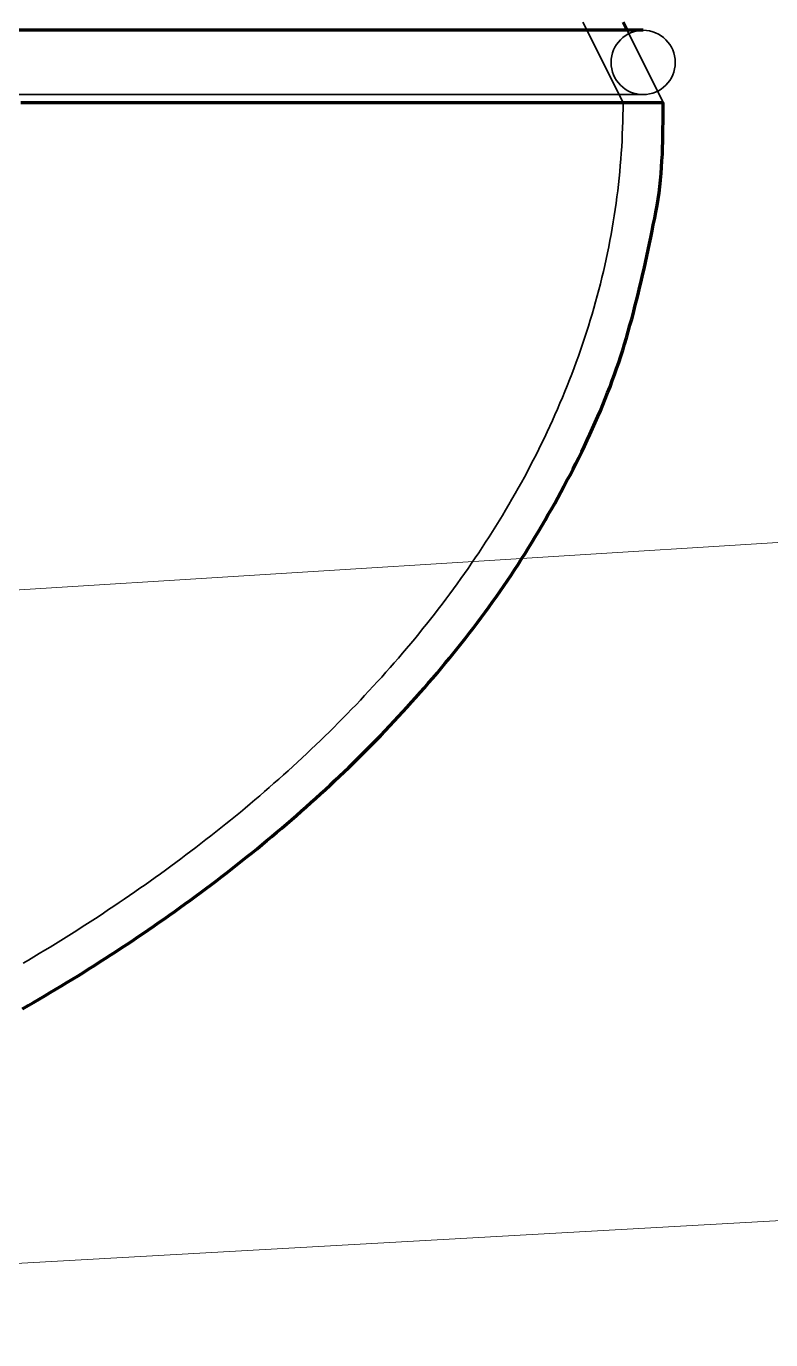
# Model space of a CAD drawing. Header units: millimetres. Extents: x 0 to 2382, y 0 to 420.
# Drawn here: x 172.71 to 178.65, y 215.21 to 225.68 of the extents above; entities that cross this region are included whole.
import ezdxf

# ---------------------------------------------------------------- set-up
doc = ezdxf.new("R2010")
doc.units = ezdxf.units.MM
doc.linetypes.add('IRAM-E-TRAZOS', pattern=[5, 4, -1])
for name, color, linetype, lineweight in [('01-VISIBLE', 7, 'CONTINUOUS', 70), ('02-OCULTA', 4, 'IRAM-E-TRAZOS', 35), ('08-FINA', 5, 'CONTINUOUS', 18)]:
    doc.layers.add(name, color=color, linetype=linetype, lineweight=lineweight)

msp = doc.modelspace()

# ---------------------------------------------------------------- linework, layer by layer
at = {"layer": '01-VISIBLE'}
msp.add_line((177.503, 225.645), (177.471, 225.709), dxfattribs=at)
for points in [[(177.631, 225.645), (177.552, 225.645), (177.472, 225.645), (177.393, 225.645), (177.314, 225.645), (177.235, 225.645), (177.156, 225.645), (177.077, 225.645), (176.997, 225.645), (176.918, 225.645), (176.839, 225.645), (176.76, 225.645), (176.681, 225.645), (176.601, 225.645), (176.522, 225.645), (176.443, 225.645), (176.364, 225.645), (176.284, 225.645), (176.205, 225.645), (176.126, 225.645), (176.047, 225.645), (175.968, 225.645), (175.888, 225.645), (175.809, 225.645), (175.73, 225.645), (175.651, 225.645), (175.572, 225.645), (175.492, 225.645), (175.413, 225.645), (175.334, 225.645), (175.255, 225.645), (175.176, 225.645), (175.096, 225.645), (175.017, 225.645), (174.938, 225.645), (174.859, 225.645), (174.78, 225.645), (174.7, 225.645), (174.621, 225.645), (174.542, 225.645), (174.463, 225.645), (174.384, 225.645), (174.304, 225.645), (174.225, 225.645), (174.146, 225.645), (174.067, 225.645), (173.988, 225.645), (173.908, 225.645), (173.829, 225.645), (173.75, 225.645), (173.671, 225.645), (173.592, 225.645), (173.512, 225.645), (173.433, 225.645), (173.354, 225.645), (173.275, 225.645), (173.196, 225.645), (173.116, 225.645), (173.037, 225.645), (172.958, 225.645), (172.879, 225.645), (172.8, 225.645), (172.72, 225.645), (172.641, 225.645)], [(177.631, 225.645), (177.61, 225.645), (177.588, 225.645), (177.567, 225.645), (177.546, 225.645), (177.524, 225.645), (177.503, 225.645)], [(172.671, 225.069), (172.751, 225.069), (172.831, 225.069), (172.911, 225.069), (172.991, 225.069), (173.071, 225.069), (173.151, 225.069), (173.231, 225.069), (173.311, 225.069), (173.391, 225.069), (173.471, 225.069), (173.551, 225.069), (173.631, 225.069), (173.711, 225.069), (173.791, 225.069), (173.871, 225.069), (173.951, 225.069), (174.031, 225.069), (174.111, 225.069), (174.191, 225.069), (174.271, 225.069), (174.351, 225.069), (174.431, 225.069), (174.511, 225.069), (174.591, 225.069), (174.671, 225.069), (174.751, 225.069), (174.831, 225.069), (174.911, 225.069), (174.991, 225.069), (175.071, 225.069), (175.151, 225.069), (175.231, 225.069), (175.311, 225.069), (175.391, 225.069), (175.471, 225.069), (175.551, 225.069), (175.631, 225.069), (175.711, 225.069), (175.791, 225.069), (175.871, 225.069), (175.951, 225.069), (176.031, 225.069), (176.111, 225.069), (176.191, 225.069), (176.271, 225.069), (176.351, 225.069), (176.431, 225.069), (176.511, 225.069), (176.591, 225.069), (176.671, 225.069), (176.751, 225.069), (176.831, 225.069), (176.911, 225.069), (176.991, 225.069), (177.071, 225.069), (177.151, 225.069), (177.231, 225.069), (177.311, 225.069), (177.391, 225.069), (177.471, 225.069), (177.551, 225.069), (177.631, 225.069), (177.711, 225.069), (177.791, 225.069)], [(172.683, 217.847), (172.728, 217.873), (172.772, 217.898), (172.817, 217.924), (172.861, 217.95), (172.905, 217.977), (172.95, 218.003), (172.994, 218.03), (173.038, 218.056), (173.082, 218.083), (173.126, 218.11), (173.169, 218.137), (173.213, 218.165), (173.257, 218.192), (173.3, 218.22), (173.343, 218.248), (173.387, 218.276), (173.43, 218.304), (173.473, 218.332), (173.516, 218.36), (173.559, 218.389), (173.601, 218.418), (173.644, 218.446), (173.687, 218.475), (173.729, 218.505), (173.771, 218.534), (173.814, 218.563), (173.856, 218.593), (173.898, 218.623), (173.939, 218.653), (173.981, 218.683), (174.023, 218.713), (174.064, 218.744), (174.106, 218.774), (174.147, 218.805), (174.188, 218.836), (174.229, 218.867), (174.27, 218.899), (174.311, 218.93), (174.352, 218.962), (174.392, 218.993), (174.432, 219.025), (174.473, 219.058), (174.513, 219.09), (174.553, 219.122), (174.593, 219.155), (174.632, 219.188), (174.672, 219.221), (174.711, 219.254), (174.751, 219.287), (174.79, 219.32), (174.829, 219.354), (174.868, 219.388), (174.906, 219.422), (174.945, 219.456), (174.983, 219.49), (175.022, 219.525), (175.06, 219.56), (175.098, 219.594), (175.135, 219.629), (175.173, 219.665), (175.21, 219.7), (175.248, 219.736), (175.285, 219.771), (175.322, 219.807), (175.358, 219.843), (175.395, 219.879), (175.431, 219.916), (175.468, 219.953), (175.504, 219.989), (175.539, 220.026), (175.575, 220.063), (175.611, 220.101), (175.646, 220.138), (175.681, 220.176), (175.716, 220.214), (175.751, 220.252), (175.785, 220.29), (175.82, 220.328), (175.854, 220.367), (175.888, 220.405), (175.921, 220.444), (175.955, 220.483), (175.988, 220.523), (176.021, 220.562), (176.054, 220.602), (176.087, 220.642), (176.12, 220.681), (176.152, 220.722), (176.184, 220.762), (176.216, 220.802), (176.247, 220.843), (176.278, 220.884), (176.31, 220.925), (176.34, 220.966), (176.371, 221.008), (176.401, 221.049), (176.431, 221.091), (176.461, 221.133), (176.491, 221.175), (176.52, 221.218), (176.549, 221.26), (176.578, 221.303), (176.606, 221.346), (176.634, 221.389), (176.662, 221.432), (176.69, 221.476), (176.717, 221.52), (176.744, 221.563), (176.771, 221.607), (176.798, 221.651), (176.824, 221.696), (176.85, 221.74), (176.875, 221.785), (176.901, 221.83), (176.926, 221.874), (176.951, 221.92), (176.976, 221.965), (177, 222.01), (177.024, 222.056), (177.048, 222.101), (177.072, 222.147), (177.095, 222.193), (177.118, 222.239), (177.141, 222.285), (177.163, 222.332), (177.185, 222.378), (177.207, 222.425), (177.228, 222.472), (177.249, 222.519), (177.27, 222.566), (177.29, 222.613), (177.31, 222.661), (177.329, 222.709), (177.348, 222.756), (177.367, 222.804), (177.385, 222.853), (177.402, 222.901), (177.419, 222.95), (177.436, 222.998), (177.452, 223.047), (177.468, 223.096), (177.483, 223.145), (177.498, 223.195), (177.512, 223.244), (177.526, 223.294), (177.54, 223.343), (177.553, 223.393), (177.566, 223.443), (177.579, 223.493), (177.591, 223.543), (177.603, 223.593), (177.615, 223.643), (177.627, 223.693), (177.638, 223.744), (177.649, 223.794), (177.66, 223.844), (177.671, 223.895), (177.681, 223.945), (177.692, 223.995), (177.702, 224.046), (177.712, 224.096), (177.723, 224.147), (177.732, 224.197), (177.742, 224.248), (177.75, 224.299), (177.758, 224.35), (177.764, 224.401), (177.77, 224.452), (177.774, 224.503), (177.778, 224.555), (177.781, 224.606), (177.784, 224.657), (177.786, 224.709), (177.787, 224.76), (177.789, 224.812), (177.789, 224.863), (177.79, 224.915), (177.791, 224.966), (177.791, 225.018), (177.791, 225.069)]]:
    msp.add_lwpolyline(points, dxfattribs=at)
at = {"layer": '02-OCULTA'}
for p, q in [((177.151, 225.709), (177.471, 225.069)), ((177.791, 225.069), (177.503, 225.645))]:
    msp.add_line(p, q, dxfattribs=at)
for points in [[(177.503, 225.645), (177.424, 225.645), (177.346, 225.645), (177.267, 225.645), (177.189, 225.645), (177.11, 225.645), (177.031, 225.645), (176.953, 225.645), (176.874, 225.645), (176.796, 225.645), (176.717, 225.645), (176.639, 225.645), (176.56, 225.645), (176.482, 225.645), (176.403, 225.645), (176.324, 225.645), (176.246, 225.645), (176.167, 225.645), (176.089, 225.645), (176.01, 225.645), (175.932, 225.645), (175.853, 225.645), (175.775, 225.645), (175.696, 225.645), (175.617, 225.645), (175.539, 225.645), (175.46, 225.645), (175.382, 225.645), (175.303, 225.645), (175.225, 225.645), (175.146, 225.645), (175.067, 225.645), (174.989, 225.645), (174.91, 225.645), (174.832, 225.645), (174.753, 225.645), (174.675, 225.645), (174.596, 225.645), (174.518, 225.645), (174.439, 225.645), (174.36, 225.645), (174.282, 225.645), (174.203, 225.645), (174.125, 225.645), (174.046, 225.645), (173.968, 225.645), (173.889, 225.645), (173.811, 225.645), (173.732, 225.645), (173.653, 225.645), (173.575, 225.645), (173.496, 225.645), (173.418, 225.645), (173.339, 225.645), (173.261, 225.645), (173.182, 225.645), (173.103, 225.645), (173.025, 225.645), (172.946, 225.645), (172.868, 225.645), (172.789, 225.645), (172.711, 225.645)], [(172.641, 225.133), (172.72, 225.133), (172.8, 225.133), (172.879, 225.133), (172.958, 225.133), (173.037, 225.133), (173.116, 225.133), (173.196, 225.133), (173.275, 225.133), (173.354, 225.133), (173.433, 225.133), (173.512, 225.133), (173.592, 225.133), (173.671, 225.133), (173.75, 225.133), (173.829, 225.133), (173.908, 225.133), (173.988, 225.133), (174.067, 225.133), (174.146, 225.133), (174.225, 225.133), (174.304, 225.133), (174.384, 225.133), (174.463, 225.133), (174.542, 225.133), (174.621, 225.133), (174.7, 225.133), (174.78, 225.133), (174.859, 225.133), (174.938, 225.133), (175.017, 225.133), (175.096, 225.133), (175.176, 225.133), (175.255, 225.133), (175.334, 225.133), (175.413, 225.133), (175.492, 225.133), (175.572, 225.133), (175.651, 225.133), (175.73, 225.133), (175.809, 225.133), (175.888, 225.133), (175.968, 225.133), (176.047, 225.133), (176.126, 225.133), (176.205, 225.133), (176.284, 225.133), (176.364, 225.133), (176.443, 225.133), (176.522, 225.133), (176.601, 225.133), (176.68, 225.133), (176.76, 225.133), (176.839, 225.133), (176.918, 225.133), (176.997, 225.133), (177.076, 225.133), (177.156, 225.133), (177.235, 225.133), (177.314, 225.133), (177.393, 225.133), (177.472, 225.133), (177.552, 225.133), (177.631, 225.133)], [(172.641, 225.133), (172.72, 225.133), (172.8, 225.133), (172.879, 225.133), (172.958, 225.133), (173.037, 225.133), (173.116, 225.133), (173.196, 225.133), (173.275, 225.133), (173.354, 225.133), (173.433, 225.133), (173.512, 225.133), (173.592, 225.133), (173.671, 225.133), (173.75, 225.133), (173.829, 225.133), (173.908, 225.133), (173.988, 225.133), (174.067, 225.133), (174.146, 225.133), (174.225, 225.133), (174.304, 225.133), (174.384, 225.133), (174.463, 225.133), (174.542, 225.133), (174.621, 225.133), (174.7, 225.133), (174.78, 225.133), (174.859, 225.133), (174.938, 225.133), (175.017, 225.133), (175.096, 225.133), (175.176, 225.133), (175.255, 225.133), (175.334, 225.133), (175.413, 225.133), (175.492, 225.133), (175.572, 225.133), (175.651, 225.133), (175.73, 225.133), (175.809, 225.133), (175.888, 225.133), (175.968, 225.133), (176.047, 225.133), (176.126, 225.133), (176.205, 225.133), (176.284, 225.133), (176.364, 225.133), (176.443, 225.133), (176.522, 225.133), (176.601, 225.133), (176.68, 225.133), (176.76, 225.133), (176.839, 225.133), (176.918, 225.133), (176.997, 225.133), (177.076, 225.133), (177.156, 225.133), (177.235, 225.133), (177.314, 225.133), (177.393, 225.133), (177.472, 225.133), (177.552, 225.133), (177.631, 225.133)], [(177.791, 225.069), (177.711, 225.069), (177.631, 225.069), (177.551, 225.069), (177.471, 225.069), (177.391, 225.069), (177.311, 225.069), (177.231, 225.069), (177.151, 225.069), (177.071, 225.069), (176.991, 225.069), (176.911, 225.069), (176.831, 225.069), (176.751, 225.069), (176.671, 225.069), (176.591, 225.069), (176.511, 225.069), (176.431, 225.069), (176.351, 225.069), (176.271, 225.069), (176.191, 225.069), (176.111, 225.069), (176.031, 225.069), (175.951, 225.069), (175.871, 225.069), (175.791, 225.069), (175.711, 225.069), (175.631, 225.069), (175.551, 225.069), (175.471, 225.069), (175.391, 225.069), (175.311, 225.069), (175.231, 225.069), (175.151, 225.069), (175.071, 225.069), (174.991, 225.069), (174.911, 225.069), (174.831, 225.069), (174.751, 225.069), (174.671, 225.069), (174.591, 225.069), (174.511, 225.069), (174.431, 225.069), (174.351, 225.069), (174.271, 225.069), (174.191, 225.069), (174.111, 225.069), (174.031, 225.069), (173.951, 225.069), (173.871, 225.069), (173.791, 225.069), (173.711, 225.069), (173.631, 225.069), (173.551, 225.069), (173.471, 225.069), (173.391, 225.069), (173.311, 225.069), (173.231, 225.069), (173.151, 225.069), (173.071, 225.069), (172.991, 225.069), (172.911, 225.069), (172.831, 225.069), (172.751, 225.069), (172.671, 225.069)], [(177.471, 225.069), (177.392, 225.069), (177.314, 225.069), (177.236, 225.069), (177.157, 225.069), (177.079, 225.069), (177, 225.069), (176.922, 225.069), (176.844, 225.069), (176.765, 225.069), (176.687, 225.069), (176.608, 225.069), (176.53, 225.069), (176.452, 225.069), (176.373, 225.069), (176.295, 225.069), (176.216, 225.069), (176.138, 225.069), (176.06, 225.069), (175.981, 225.069), (175.903, 225.069), (175.824, 225.069), (175.746, 225.069), (175.668, 225.069), (175.589, 225.069), (175.511, 225.069), (175.432, 225.069), (175.354, 225.069), (175.276, 225.069), (175.197, 225.069), (175.119, 225.069), (175.04, 225.069), (174.962, 225.069), (174.884, 225.069), (174.805, 225.069), (174.727, 225.069), (174.648, 225.069), (174.57, 225.069), (174.492, 225.069), (174.413, 225.069), (174.335, 225.069), (174.256, 225.069), (174.178, 225.069), (174.1, 225.069), (174.021, 225.069), (173.943, 225.069), (173.864, 225.069), (173.786, 225.069), (173.708, 225.069), (173.629, 225.069), (173.551, 225.069), (173.472, 225.069), (173.394, 225.069), (173.316, 225.069), (173.237, 225.069), (173.159, 225.069), (173.08, 225.069), (173.002, 225.069), (172.924, 225.069), (172.845, 225.069), (172.767, 225.069), (172.688, 225.069)], [(172.688, 225.069), (172.767, 225.069), (172.845, 225.069), (172.924, 225.069), (173.002, 225.069), (173.08, 225.069), (173.159, 225.069), (173.237, 225.069), (173.316, 225.069), (173.394, 225.069), (173.472, 225.069), (173.551, 225.069), (173.629, 225.069), (173.708, 225.069), (173.786, 225.069), (173.864, 225.069), (173.943, 225.069), (174.021, 225.069), (174.1, 225.069), (174.178, 225.069), (174.256, 225.069), (174.335, 225.069), (174.413, 225.069), (174.492, 225.069), (174.57, 225.069), (174.648, 225.069), (174.727, 225.069), (174.805, 225.069), (174.884, 225.069), (174.962, 225.069), (175.04, 225.069), (175.119, 225.069), (175.197, 225.069), (175.276, 225.069), (175.354, 225.069), (175.432, 225.069), (175.511, 225.069), (175.589, 225.069), (175.668, 225.069), (175.746, 225.069), (175.824, 225.069), (175.903, 225.069), (175.981, 225.069), (176.06, 225.069), (176.138, 225.069), (176.216, 225.069), (176.295, 225.069), (176.373, 225.069), (176.452, 225.069), (176.53, 225.069), (176.608, 225.069), (176.687, 225.069), (176.765, 225.069), (176.844, 225.069), (176.922, 225.069), (177, 225.069), (177.079, 225.069), (177.157, 225.069), (177.236, 225.069), (177.314, 225.069), (177.392, 225.069), (177.471, 225.069)], [(177.471, 225.069), (177.471, 225.019), (177.47, 224.969), (177.469, 224.918), (177.467, 224.868), (177.465, 224.818), (177.463, 224.768), (177.46, 224.717), (177.457, 224.667), (177.453, 224.617), (177.449, 224.567), (177.445, 224.517), (177.44, 224.467), (177.434, 224.417), (177.428, 224.367), (177.422, 224.317), (177.415, 224.267), (177.408, 224.217), (177.401, 224.167), (177.393, 224.118), (177.384, 224.068), (177.375, 224.019), (177.366, 223.969), (177.357, 223.92), (177.346, 223.871), (177.336, 223.821), (177.325, 223.772), (177.314, 223.723), (177.302, 223.674), (177.29, 223.625), (177.278, 223.577), (177.265, 223.528), (177.251, 223.48), (177.238, 223.431), (177.224, 223.383), (177.209, 223.335), (177.195, 223.287), (177.179, 223.239), (177.164, 223.191), (177.148, 223.143), (177.132, 223.095), (177.115, 223.048), (177.098, 223.001), (177.08, 222.954), (177.063, 222.906), (177.044, 222.86), (177.026, 222.813), (177.007, 222.766), (176.988, 222.72), (176.968, 222.673), (176.948, 222.627), (176.928, 222.581), (176.908, 222.535), (176.887, 222.489), (176.865, 222.444), (176.844, 222.398), (176.822, 222.353), (176.8, 222.308), (176.777, 222.263), (176.754, 222.218), (176.731, 222.174), (176.708, 222.129), (176.684, 222.085), (176.66, 222.041), (176.635, 221.997), (176.61, 221.953), (176.585, 221.909), (176.56, 221.866), (176.535, 221.822), (176.509, 221.779), (176.483, 221.736), (176.456, 221.693), (176.429, 221.651), (176.403, 221.608), (176.375, 221.566), (176.348, 221.524), (176.32, 221.482), (176.292, 221.44), (176.264, 221.399), (176.235, 221.357), (176.206, 221.316), (176.177, 221.275), (176.148, 221.234), (176.118, 221.193), (176.089, 221.153), (176.058, 221.112), (176.028, 221.072), (175.998, 221.032), (175.967, 220.992), (175.936, 220.953), (175.905, 220.913), (175.873, 220.874), (175.842, 220.835), (175.81, 220.796), (175.778, 220.757), (175.745, 220.719), (175.713, 220.68), (175.68, 220.642), (175.647, 220.604), (175.614, 220.566), (175.581, 220.529), (175.547, 220.491), (175.513, 220.454), (175.48, 220.417), (175.445, 220.38), (175.411, 220.343), (175.377, 220.306), (175.342, 220.27), (175.307, 220.234), (175.272, 220.197), (175.237, 220.162), (175.201, 220.126), (175.166, 220.09), (175.13, 220.055), (175.094, 220.02), (175.058, 219.985), (175.022, 219.95), (174.985, 219.915), (174.949, 219.881), (174.912, 219.846), (174.875, 219.812), (174.838, 219.778), (174.801, 219.744), (174.763, 219.711), (174.726, 219.677), (174.688, 219.644), (174.65, 219.611), (174.612, 219.578), (174.574, 219.545), (174.536, 219.512), (174.497, 219.48), (174.459, 219.447), (174.42, 219.415), (174.381, 219.383), (174.342, 219.351), (174.303, 219.32), (174.264, 219.288), (174.225, 219.257), (174.185, 219.226), (174.145, 219.195), (174.106, 219.164), (174.066, 219.133), (174.026, 219.103), (173.986, 219.073), (173.945, 219.042), (173.905, 219.012), (173.865, 218.983), (173.824, 218.953), (173.783, 218.923), (173.742, 218.894), (173.701, 218.865), (173.66, 218.836), (173.619, 218.807), (173.578, 218.778), (173.537, 218.749), (173.495, 218.721), (173.453, 218.693), (173.412, 218.665), (173.37, 218.637), (173.328, 218.609), (173.286, 218.581), (173.244, 218.554), (173.202, 218.526), (173.159, 218.499), (173.117, 218.472), (173.074, 218.445), (173.032, 218.418), (172.989, 218.392), (172.946, 218.365), (172.903, 218.339), (172.861, 218.313), (172.817, 218.287), (172.774, 218.261), (172.731, 218.235), (172.688, 218.21)]]:
    msp.add_lwpolyline(points, dxfattribs=at)
msp.add_circle((177.631, 225.389), 0.256, dxfattribs=at)
at = {"layer": '08-FINA'}
for p, q in [((201.199, 222.961), (167.391, 220.859)), ((211.197, 217.985), (161.791, 215.209))]:
    msp.add_line(p, q, dxfattribs=at)

doc.saveas('drawing.dxf')
